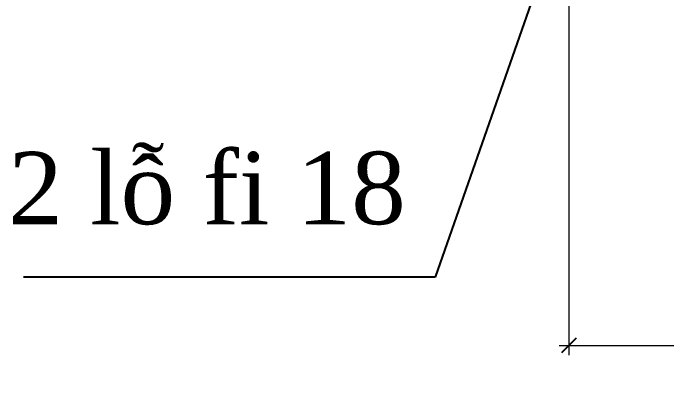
# Model space of a CAD drawing. Header units: inches. Extents: x -246336 to 136055, y -106871 to 69513.
# Drawn here: x -165193 to -164515, y -32583 to -32182 of the extents above; entities that cross this region are included whole.
import ezdxf

# ---------------------------------------------------------------- set-up
doc = ezdxf.new("R2010")
doc.units = ezdxf.units.IN
doc.header["$MEASUREMENT"] = 0
doc.layers.add('D-XA', color=7, linetype='Continuous')
doc.styles.add('COM2', font='complex.shx', dxfattribs={"width": 0.9, "oblique": 10, "height": 2})
doc.styles.get("Standard").update_dxf_attribs({"font": 'VNTIME_0.TTF', "height": 86})
doc.styles.add('VIET25', font='VNTIME_0.TTF', dxfattribs={"height": 2.5})
doc.dimstyles.new('PKT2', dxfattribs={"dimtxt": 2, "dimasz": 1.5, "dimexe": 3, "dimexo": 2, "dimgap": 1, "dimtad": 0, "dimtoh": 1, "dimdec": 1, "dimdsep": 46, "dimtxsty": 'COM2', "dimcen": -4, "dimdle": 3, "dimclrd": 4, "dimclre": 4, "dimadec": 0, "dimazin": 0, "dimtfac": 1, "dimtdec": 1, "dimtmove": 0, "dimatfit": 3, "dimfxl": 1, "dimtvp": 1, "dimtolj": 1, "dimtzin": 0, "dimarcsym": 0})
doc.dimstyles.get("Standard").update_dxf_attribs({"dimtxt": 0.18, "dimasz": 15, "dimexe": 10, "dimexo": 10, "dimgap": 0.09, "dimtad": 0, "dimtih": 1, "dimtoh": 1, "dimdec": 0, "dimzin": 0, "dimdsep": 32, "dimtxsty": 'Standard', "dimblk": 'OBLIQUE', "dimcen": 15, "dimdle": 10, "dimclrd": 3, "dimclre": 3, "dimclrt": 3, "dimadec": 0, "dimazin": 0, "dimtfac": 1, "dimtdec": 0, "dimtofl": 0, "dimtmove": 0, "dimatfit": 3, "dimldrblk": 'OPEN30', "dimfxl": 1, "dimtolj": 1, "dimtzin": 0, "dimlwd": 0, "dimlwe": 0, "dimarcsym": 0})

# ---------------------------------------------------------------- blocks, each defined once
blk = doc.blocks.new('_OBLIQUE')
at = {"color": 0, "linetype": 'ByBlock'}
blk.add_line((-0.5, -0.5), (0.5, 0.5), dxfattribs=at)
blk = doc.blocks.new('*D224')
at = {"color": 3, "lineweight": 0}
for p, q in [((-164616.23, -32094.24), (-164616.23, -32536.71)), ((-163966.23, -32094.24), (-163966.23, -32536.71)), ((-164626.23, -32526.71), (-164383.35, -32526.71)), ((-163956.23, -32526.71), (-164199.11, -32526.71))]:
    blk.add_line(p, q, dxfattribs=at)
at = {"layer": 'Defpoints', "color": 0}
for p in [(-164616.23, -32084.24), (-163966.23, -32084.24), (-163966.23, -32526.71)]:
    blk.add_point(p, dxfattribs=at)
at = {"color": 3, "lineweight": 0, "xscale": 15, "yscale": 15, "zscale": 15, "rotation": 180}
blk.add_blockref('_OBLIQUE', (-164616.23, -32526.71), dxfattribs=at)
at = {"color": 3, "lineweight": 0, "xscale": 15, "yscale": 15, "zscale": 15}
blk.add_blockref('_OBLIQUE', (-163966.23, -32526.71), dxfattribs=at)
at = {"color": 3, "insert": (-164291.23, -32526.71), "char_height": 86, "attachment_point": 5}
blk.add_mtext('\\A1;240', dxfattribs=at)
blk = doc.blocks.new('_Open30')
at = {"color": 0, "linetype": 'ByBlock', "lineweight": -2}
for p, q in [((-1, 0.268), (0, 0)), ((0, 0), (-1, -0.268)), ((0, 0), (-1, 0))]:
    blk.add_line(p, q, dxfattribs=at)

msp = doc.modelspace()

# ---------------------------------------------------------------- texts
at = {"layer": 'D-XA', "color": 7, "style": 'VIET25'}
msp.add_text('2 lç fi 18', height=75, dxfattribs=at).set_placement((-165197.515, -32400.964))

# ---------------------------------------------------------------- dimensions: what is measured, and where the dimension line sits
dim = msp.add_linear_dim(base=(-163966.232, -32526.71), p1=(-164616.232, -32084.239), p2=(-163966.232, -32084.239), text='240', dimstyle='Standard')
dim.commit()
dim.dimension.update_dxf_attribs({"geometry": '*D224', "text_midpoint": (-164291.232, -32526.71)})

# ---------------------------------------------------------------- leaders
at = {"layer": 'D-XA', "color": 7}
msp.add_leader([(-164636.431, -32117.597), (-164754.856, -32455.892), (-165181.894, -32455.892)], dimstyle='PKT2', dxfattribs=at)

doc.saveas('drawing.dxf')
